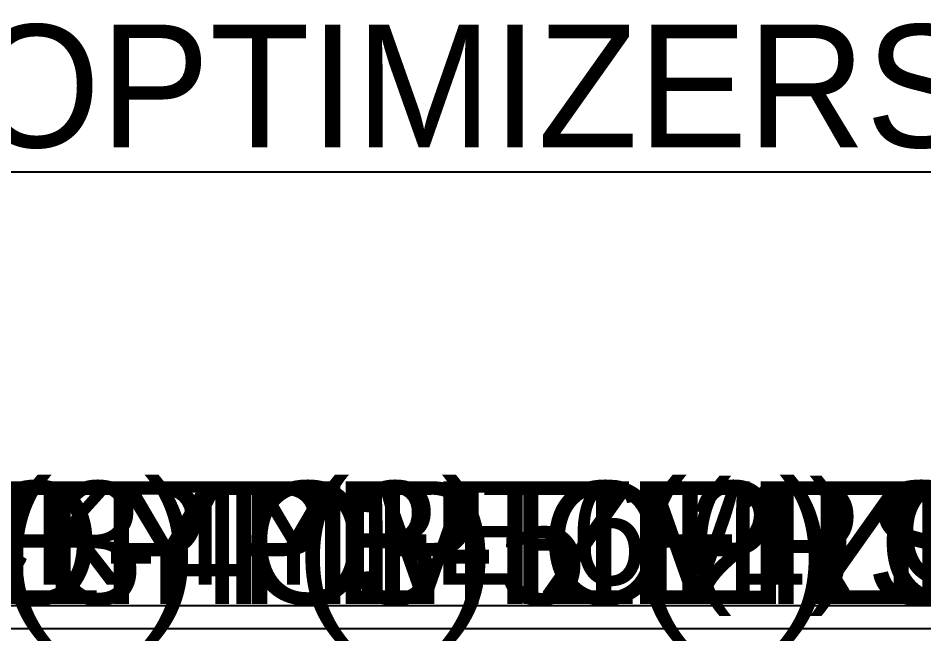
# Model space of a CAD drawing. Header units: inches. Extents: x -4 to 3761, y -12 to 63679.
# Drawn here: x 37.53 to 56, y 0.06 to 12.76 of the extents above; entities that cross this region are included whole.
import ezdxf
from ezdxf.enums import TextEntityAlignment as Align

# ---------------------------------------------------------------- set-up
doc = ezdxf.new("R2018")
doc.units = ezdxf.units.IN
doc.header["$MEASUREMENT"] = 0
doc.layers.add('E-DIM', color=7, linetype='Continuous')
doc.layers.add('G-ANNO-TEXT', color=1, linetype='Continuous')
doc.styles.add('NEI-A', font='arial.ttf')
doc.styles.get("Standard").update_dxf_attribs({"font": 'arial.ttf'})

# ---------------------------------------------------------------- blocks, each defined once
blk = doc.blocks.new('DETAIL-TITLE_WITH_SCALE')
at = {"color": 153, "style": 'NEI-A'}
blk.add_attdef('DETAIL_NO', text='', height=0.25, dxfattribs=at).set_placement((0.25, 0), align=Align.MIDDLE_CENTER)
at = {"color": 153, "lineweight": 30, "flags": 104}
blk.add_attdef('DETAIL_TITLE', text='', height=0.25, dxfattribs=at).set_placement((0.625, 0.024), align=Align.BOTTOM_LEFT)
at = {"color": 7, "style": 'NEI-A'}
blk.add_attdef('SCALE', text='', height=0.109, dxfattribs=at).set_placement((1.179, -0.101), align=Align.TOP_LEFT)

msp = doc.modelspace()

# ---------------------------------------------------------------- block references
at = {"layer": 'E-DIM'}
ref = msp.add_blockref('DETAIL-TITLE_WITH_SCALE', (0.648, 12.611), dxfattribs=dict(at, xscale=0.46875, yscale=0.46875, zscale=0.46875))
lines = msp.add_mtext('{\\LDC BLOCK TYPE-1 (1) OPTIMIZERS / (2) STRINGS}', dxfattribs={"layer": 'G-ANNO-TEXT', "insert": (0.941, 12.622), "char_height": 2.5, "attachment_point": 1})
ref.add_attrib('DETAIL_TITLE', '', (0.941, 12.622), dxfattribs={"flags": 104}).embed_mtext(lines)
ref = msp.add_blockref('DETAIL-TITLE_WITH_SCALE', (0.648, 3.304), dxfattribs=dict(at, xscale=0.46875, yscale=0.46875, zscale=0.46875))
lines = msp.add_mtext('{\\LDC BLOCK TYPE-2 (2) OPTIMIZERS / (3) STRINGS (1) SPARE INPUT}', dxfattribs={"layer": 'G-ANNO-TEXT', "insert": (0.941, 3.315), "char_height": 2.5, "attachment_point": 1})
ref.add_attrib('DETAIL_TITLE', '', (0.941, 3.315), dxfattribs={"flags": 104}).embed_mtext(lines)
ref = msp.add_blockref('DETAIL-TITLE_WITH_SCALE', (6.174, 3.304), dxfattribs=dict(at, xscale=0.46875, yscale=0.46875, zscale=0.46875))
lines = msp.add_mtext('{\\LDC BLOCK TYPE-3 (3) OPTIMIZERS / (6) STRINGS}', dxfattribs={"layer": 'G-ANNO-TEXT', "insert": (6.467, 3.315), "char_height": 2.5, "attachment_point": 1})
ref.add_attrib('DETAIL_TITLE', '', (6.467, 3.315), dxfattribs={"flags": 104}).embed_mtext(lines)
ref = msp.add_blockref('DETAIL-TITLE_WITH_SCALE', (12.236, 3.304), dxfattribs=dict(at, xscale=0.46875, yscale=0.46875, zscale=0.46875))
lines = msp.add_mtext('{\\LDC BLOCK TYPE-4 (3) OPTIMIZERS / (6) STRINGS / UG JUMPERS }', dxfattribs={"layer": 'G-ANNO-TEXT', "insert": (12.529, 3.315), "char_height": 2.5, "attachment_point": 1})
ref.add_attrib('DETAIL_TITLE', '', (12.529, 3.315), dxfattribs={"flags": 104}).embed_mtext(lines)
ref = msp.add_blockref('DETAIL-TITLE_WITH_SCALE', (19.119, 3.304), dxfattribs=dict(at, xscale=0.46875, yscale=0.46875, zscale=0.46875))
lines = msp.add_mtext('{\\LDC BLOCK TYPE-5 (2) OPTIMIZERS / (4) STRINGS}', dxfattribs={"layer": 'G-ANNO-TEXT', "insert": (19.412, 3.315), "char_height": 2.5, "attachment_point": 1})
ref.add_attrib('DETAIL_TITLE', '', (19.412, 3.315), dxfattribs={"flags": 104}).embed_mtext(lines)
ref = msp.add_blockref('DETAIL-TITLE_WITH_SCALE', (24.986, 3.304), dxfattribs=dict(at, xscale=0.46875, yscale=0.46875, zscale=0.46875))
lines = msp.add_mtext('{\\LDC BLOCK TYPE-6 (1) OPTIMIZER (1) STRING / (1) SPARE INPUT}', dxfattribs={"layer": 'G-ANNO-TEXT', "insert": (25.279, 3.315), "char_height": 2.10961, "attachment_point": 1})
ref.add_attrib('DETAIL_TITLE', '', (25.279, 3.315), dxfattribs={"flags": 104}).embed_mtext(lines)

doc.saveas('drawing.dxf')
